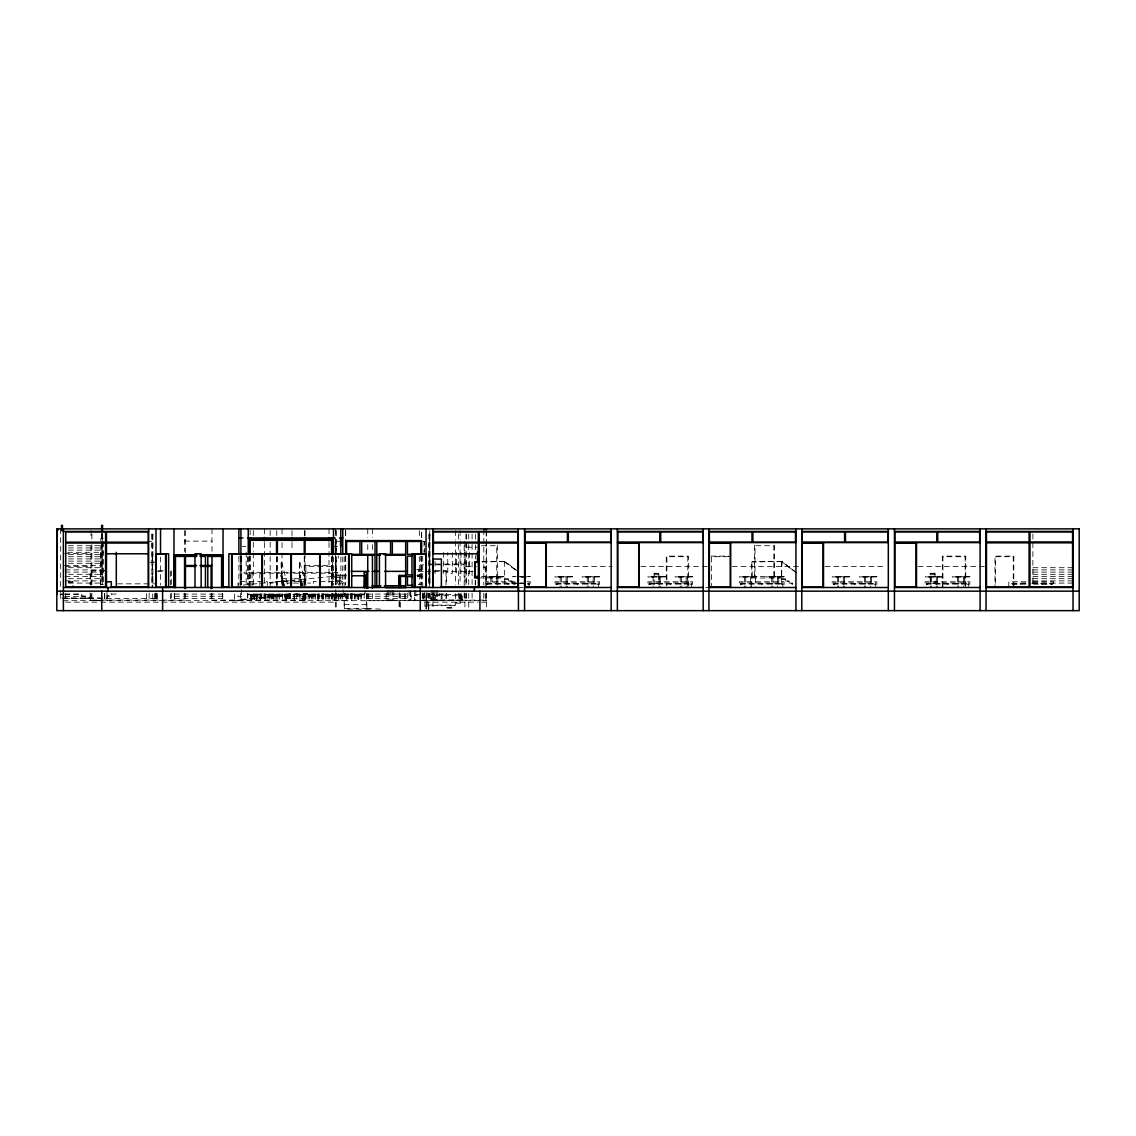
<?xml version="1.0" encoding="UTF-8"?>
<svg xmlns="http://www.w3.org/2000/svg" width="1136" height="1136" viewBox="0 0 1136 1136"><rect width="100%" height="100%" fill="white"/><g stroke="black" fill="none" stroke-linecap="round" stroke-linejoin="round"><path stroke-width="0.75" stroke-dasharray="5 3.75" d="M421.641 556.654L421.641 584.458L416.742 584.557M421.641 537.555L421.641 530.597L421.641 540.594M281.7 562.363L287.351 584.358M300.018 562.363L305.655 584.358M796.492 572.629L781.909 561.44L751.791 562.008M243.218 585.04L288.388 580.652M290.092 580.482L304.008 579.133L303.979 585.693M240.633 599.51L300.586 593.631M307.799 593.517L234.314 600.688M304.192 600.688L304.093 597.692L339.508 594.227M151.883 534.729L152.906 534.729M428.968 535.454L429.948 535.454M238.872 537.953L245.916 537.953M103.404 538.393L100.763 538.379L100.763 543.505M184.572 541.105L211.978 541.105M148.66 541.318L151.883 541.318M340.914 541.318L336.086 541.318L336.086 554.51M422.706 541.318L424.466 541.318L424.466 552.309M335.347 542.781L336.086 542.781M151.883 543.888L152.906 543.888M151.883 545.351L152.906 545.351M68.416 545.72L100.763 545.72M481.437 545.72L496.744 545.72L496.744 576.492M242.295 546.444L245.901 546.444M332.521 546.444L337.648 546.444M466.385 547.183L478.114 547.183M68.416 547.921L100.763 547.921M68.416 550.108L100.763 550.108M67.578 552.309L103.83 552.309M64.482 553.346L91.888 553.346M68.416 554.51L100.763 554.51M151.883 554.51L152.906 554.51M428.968 554.51L429.948 554.51M151.883 555.973L152.906 555.973M428.968 555.973L429.948 555.973M710.951 556.129L729.284 556.129M68.416 556.711L100.763 556.711M728.659 556.711L711.534 556.711L711.534 585.778M68.416 558.912L100.763 558.912M68.416 561.113L100.763 561.113M482.033 561.44L504.895 561.44L518.215 571.536M781.682 561.681L752.103 561.454M335.347 561.837L336.086 561.837M781.909 561.837L781.511 576.492M482.104 562.008L504.895 561.454M149.853 562.277L156.399 562.277M281.16 562.547L281.558 575.611L284.17 585.736M299.464 562.547L299.876 575.611L302.474 585.736M68.416 563.3L100.763 563.3M422.706 564.777L423.586 564.777M64.482 565.501L100.763 565.501M305.002 565.501L332.422 565.501M65.363 566.381L91.022 566.381M331.542 566.381L305.882 566.381L305.882 585.253M465.945 566.381L476.438 566.381M547.879 566.537L612.162 566.537M640.988 566.537L707.33 566.537M732.308 566.537L800.184 566.537M825.105 566.537L885.91 566.537M918.115 566.537L984.429 566.537M483.822 566.963L486.606 566.963M68.416 567.702L100.763 567.702M483.822 567.702L486.606 567.702M1032.88 567.702L1073.903 567.702M485.285 568.724L486.606 568.724M416.841 569.605L421.484 569.605M65.008 569.903L100.763 569.903M418.119 569.903L421.484 569.903M1032.88 569.903L1074.045 569.903M418.119 570.158L421.484 570.158M104.796 570.641L90.142 570.641L90.142 584.628M158.316 570.641L163.201 570.641M435.06 570.641L446.59 570.641L446.59 584.5M104.498 570.925L90.426 570.925L90.426 584.784M157.421 571.365L164.01 571.365M418.204 571.365L423.529 571.365M425.304 571.365L473.187 571.365M101.644 571.507L102.524 571.507M65.008 572.104L100.763 572.104M101.644 572.104L102.524 572.104M1032.88 572.104L1074.045 572.104M288.175 572.331L243.999 572.331L243.999 573.211L288.132 573.211M289.936 572.331L337.648 572.331L337.648 573.211L289.893 573.211M335.347 573.566L336.086 573.566M68.416 574.305L100.763 574.305M1032.88 574.305L1073.903 574.305M102.524 574.589L101.644 574.589L101.644 544.74M417.423 574.887L420.76 574.887L420.76 556.129M654.109 574.745L658.937 574.745M930.171 574.745L935.013 574.745M151.883 575.029L152.906 575.029M336.086 575.029L344.137 575.029M428.968 575.029L429.948 575.029M416.727 575.427L423.657 575.427M282.253 585.835L280.975 575.611L281.856 575.611L284.469 585.764M300.571 585.835L299.293 575.611L300.16 575.611L302.772 585.764M346.636 575.767L339.593 575.767L339.593 585.537M335.347 576.208L336.086 576.208M65.008 576.492L100.763 576.492M151.883 576.492L152.906 576.492M417.537 576.449L422.791 576.449M428.968 576.492L429.948 576.492M481.437 576.492L504.654 576.492M751.634 576.492L781.682 576.492M1032.88 576.492L1073.903 576.492M417.423 576.648L420.76 576.648L420.76 585.296M516.198 576.648L512.663 576.648L516.198 576.932M517.959 576.648L530.299 576.648L517.959 576.932M521.481 577.23L530.001 576.932M942.454 577.23L925.4 576.932M336.086 577.67L344.137 577.67M478.384 577.968L504.654 577.968M751.634 577.968L781.682 577.968M68.416 578.693L100.763 578.693M281.856 578.693L292.321 578.693M294.054 578.693L299.861 578.693L299.861 580.894M504.654 578.693L508.317 578.693L508.317 581.632M781.682 578.693L785.345 578.693L785.345 581.632L789.009 581.632M1032.88 578.693L1073.903 578.693M335.347 578.849L336.086 578.849M504.654 579.431L508.317 579.431M781.682 579.431L785.345 579.431M336.086 580.311L344.137 580.311M65.008 580.894L100.763 580.894M280.975 580.894L300.429 580.894L300.429 583.095M508.317 580.894L511.995 580.894L511.995 583.833L515.659 583.833M785.345 580.894L789.009 580.894L789.009 583.833L792.672 583.833M1032.88 580.894L1073.903 580.894M68.203 581.334L72.917 581.334L72.917 587.497M288.232 581.476L275.636 581.476L275.636 585.58M293.954 581.476L304.945 581.476L304.945 585.58M342.632 581.476L313.323 581.476L313.323 585.58M514.835 581.788L485.597 581.788L485.597 584.642M526.863 581.788L530.313 581.788L530.313 584.642M1026.021 581.788L1008.825 581.788L1008.825 587.497M1032.894 581.788L1053.526 581.788L1053.526 584.642M68.203 582.512L72.917 582.512M102.226 582.796L102.524 530.725M344.137 582.953L336.086 582.953L336.086 560.375L338.287 560.375L338.287 555.973M1025.879 582.967L1010.003 583.393L1029.315 583.393M1032.936 582.967L1052.362 583.393L1031.474 583.393M68.416 583.095L100.763 583.095M269.985 583.095L272.91 583.095M292.264 583.095L282.978 583.095L282.978 580.894M293.443 583.095L300.997 583.095L300.997 585.296M307.671 583.095L310.597 583.095M511.995 583.095L515.659 583.095M789.009 583.095L792.672 583.095L792.672 585.296M1032.88 583.095L1073.903 583.095M486.776 583.393L518.428 583.393M518.868 583.393L529.135 583.393M556.1 583.393L598.459 583.393M649.068 583.393L691.426 583.393M740.53 583.393L782.889 583.393M833.327 583.393L875.686 583.393M926.337 583.393L968.696 583.393M654.109 583.535L658.937 583.535L658.937 573.268L654.109 573.268L654.293 587.34M117.548 583.833L149.341 583.833M152.735 583.833L156.399 583.833M486.776 584.117L515.034 584.117M529.135 584.117L527.672 584.117L529.135 584.557M556.1 584.117L598.459 584.117M649.068 584.117L691.426 584.117M740.53 584.117L782.889 584.117M833.327 584.117L875.686 584.117M926.337 584.117L968.696 584.117M1025.865 584.117L1010.003 584.557L1011.466 584.117M1033.164 584.117L1052.362 584.557L1050.885 584.117M100.763 584.557L103.404 584.557M486.776 584.557L488.239 584.117M556.1 584.557L557.563 584.117M598.459 584.557L596.996 584.117M649.068 584.557L650.53 584.117M691.426 584.557L689.964 584.117M740.53 584.557L741.993 584.117M782.889 584.557L781.426 584.117M833.327 584.557L834.804 584.117M875.686 584.557L874.223 584.117M926.337 584.557L927.8 584.117M968.696 584.557L967.233 584.117M518.13 587.497L523.071 587.497M705.74 587.497L710.951 587.497M60.038 593.943L63.162 593.943M64.738 593.943L81.934 593.943L81.934 595.988L86.322 595.988L86.322 598.047L90.142 598.047M116.199 594.085L111.797 594.085L111.797 596.286L107.395 596.286L107.395 598.487M174.419 594.085L222.599 594.085M285.818 594.085L304.008 593.901M322.908 594.085L346.792 594.085L346.721 600.688M364.258 594.085L351.734 594.085L351.734 600.688M366.53 594.085L407.71 594.085M444.361 594.085L439.959 594.085L439.959 596.286L435.557 596.286L435.557 598.487L431.169 598.487L431.169 600.688L431.055 590.422M339.408 594.227L365.054 594.227L365.054 590.422M60.038 594.526L63.162 594.526M64.823 594.526L81.338 594.526L81.338 596.585M420.647 594.526L414.498 594.526L414.498 600.688M247.861 594.668L260.314 594.668M265.327 594.668L285.037 594.668L285.037 600.688L285.108 594.085L265.256 594.085L265.327 600.688M302.503 594.668L294.153 594.668L294.153 600.688L294.082 594.085M305.513 594.668L317.966 594.668L317.966 600.688M346.721 594.668L322.979 594.668L322.979 600.688M351.805 594.668L364.187 594.668M414.498 595.704L417.579 595.704M174.419 596.286L222.741 596.286M366.53 596.286L411.076 596.428M64.681 596.585L85.74 596.585L85.74 598.629M241.656 596.727L237.992 596.727L237.992 593.205M335.787 596.727L332.124 596.727L332.124 593.205M338.287 596.727L343.115 596.727L343.115 589.683M285.775 594.227L287.522 598.487M304.093 594.227L304.959 597.607L305.825 597.607L304.959 594.227M62.366 597.891L106.812 597.891L106.812 595.704L111.214 595.704L111.214 593.503M434.974 597.891L430.572 597.891L430.572 600.092M62.537 598.487L156.399 598.487M174.419 598.487L222.741 598.487M366.53 598.487L407.71 598.487M64.766 598.629L90.142 598.629M410.21 599.354L411.076 599.354L411.076 593.035M422.706 599.95L424.907 599.95M485.285 599.95L486.606 599.95M91.888 600.092L184.572 600.092M211.978 600.092L305.002 600.092M332.422 600.092L345.756 600.731M483.822 600.092L367.155 600.688M99.23 600.39L90.426 600.39L90.426 593.432M63.02 600.688L486.606 600.688M65.618 602.151L99.102 602.151M100.863 602.151L335.347 602.151M424.907 602.151L478.114 602.151M481.508 602.151L486.606 602.151M344.293 604.636L366.275 604.636M428.229 605.076L455.536 605.076L455.508 602.563L459.938 602.591L459.91 600.064M446.718 607.547L451.106 607.547L451.106 605.048M447.328 608.158L451.73 608.158L451.73 605.658M367.453 608.456L344.137 608.456L344.251 593.063M370.251 609.208L344.293 609.038L344.293 600.149M366.857 608.456L382.193 609.223M796.379 572.785L781.582 561.596L796.336 572.828M504.554 561.596L518.073 571.749M504.512 561.653L518.002 571.848M332.521 573.211L338.684 584.813M304.647 594.171L305.527 597.536M302.19 585.736L299.577 575.611L299.577 562.675M304.363 594.171L305.229 597.536M299.293 575.611L301.906 585.764M301.438 585.835L300.16 575.611M303.568 594.085L305.257 600.688M304.391 600.688L302.687 594.085L302.503 600.688M286.641 594.227L287.522 597.607M283.872 585.736L281.274 575.611L281.274 562.675M286.045 594.171L286.911 597.536M280.975 575.611L283.588 585.764M283.12 585.835L281.856 575.611M285.25 594.085L286.954 600.688M284.383 594.085L286.073 600.688M1042.095 583.393L1042.095 584.117M1041.655 583.393L1041.655 584.117M1032.88 534.048L1032.88 585.296M1020.696 583.393L1020.696 584.117M1020.256 583.393L1020.256 584.117M1013.823 587.497L1013.823 556.129L994.994 556.129L994.994 587.497M1013.241 587.497L1013.241 556.711L995.576 556.711L995.576 587.497M969.86 584.642L969.86 581.788L925.158 581.788L925.158 584.642M969.562 576.932L952.522 576.932M968.696 587.497L968.696 582.967L926.337 582.967L926.337 587.497M965.756 585.75L965.756 556.129L942.326 556.129L942.326 587.497M965.174 587.497L965.174 556.711L942.923 556.711L942.923 587.497M964.592 577.23L964.592 585.665M963.413 577.23L963.413 587.34M958.685 577.23L958.685 587.34M958.429 583.393L958.429 584.117M957.989 583.393L957.989 584.117M957.506 577.23L957.506 587.34M947.807 583.393L947.807 584.117M947.367 583.393L947.367 584.117M937.47 577.23L937.47 587.34M937.03 583.393L937.03 584.117M936.589 583.393L936.589 584.117M936.305 577.23L936.305 587.34M931.563 577.23L931.563 587.34M930.384 577.23L930.384 587.34M876.864 584.642L876.864 581.788L832.163 581.788L832.163 584.642M876.566 576.932L859.526 576.932M875.686 587.497L875.686 582.967L833.327 582.967L833.327 587.497M871.582 577.23L871.582 585.665M870.417 577.23L870.417 587.34M865.675 577.23L865.675 587.34M865.433 583.393L865.433 584.117M864.993 583.393L864.993 584.117M864.51 577.23L864.51 587.34M854.812 583.393L854.812 584.117M854.371 583.393L854.371 584.117M849.444 576.932L832.404 576.932M844.474 577.23L844.474 587.34M844.034 583.393L844.034 584.117M843.594 583.393L843.594 584.117M843.295 577.23L843.295 587.34M838.567 577.23L838.567 587.34M837.388 577.23L837.388 587.34M784.067 584.642L784.067 581.788L739.351 581.788L739.351 584.642M783.755 576.932L766.715 576.932M782.889 587.497L782.889 582.967L740.53 582.967L740.53 587.497M781.682 561.454L781.682 586.318M778.785 577.23L778.785 585.665M777.606 577.23L777.606 587.34M774.397 545.138L774.397 576.492M773.815 576.492L773.815 545.72L755.028 545.72L755.028 576.492M772.878 577.23L772.878 587.34M772.622 583.393L772.622 584.117M772.196 583.393L772.196 584.117M771.699 577.23L771.699 587.34M762 583.393L762 584.117M761.56 583.393L761.56 584.117M756.647 576.932L739.607 576.932M755.412 577.968L755.412 587.497M754.446 545.138L754.446 576.492M752.231 576.492L751.805 561.837L751.663 587.34M751.223 583.393L751.223 584.117M750.797 583.393L750.797 584.117M750.498 577.23L750.498 587.34M745.756 577.23L745.756 587.34M744.591 577.23L744.591 587.34M692.591 584.642L692.591 581.788L647.889 581.788L647.889 584.642M692.293 576.932L675.253 576.932M691.426 587.497L691.426 582.967L649.068 582.967L649.068 587.497M688.373 585.75L688.373 556.129L666.264 556.129L666.264 585.196M687.791 587.497L687.791 556.711L666.86 556.711L666.86 585.778M687.323 577.23L687.323 585.665M686.144 577.23L686.144 587.34M681.401 577.23L681.401 587.34M681.16 583.393L681.16 584.117M680.72 583.393L680.72 584.117M680.237 577.23L680.237 587.34M670.538 583.393L670.538 584.117M670.098 583.393L670.098 584.117M665.185 576.932L648.131 576.932M660.201 577.23L660.201 587.34M659.76 583.393L659.76 584.117M659.32 583.393L659.32 584.117M659.036 577.23L659.036 587.34M653.115 577.23L653.115 587.34M599.638 584.642L599.638 581.788L554.936 581.788L554.936 584.642M599.339 576.932L582.285 576.932M598.459 587.497L598.459 582.967L556.1 582.967L556.1 587.497M594.355 577.23L594.355 585.665M593.191 577.23L593.191 587.34M588.448 577.23L588.448 587.34M588.207 583.393L588.207 584.117M587.766 583.393L587.766 584.117M587.269 577.23L587.269 587.34M577.571 583.393L577.571 584.117M577.131 583.393L577.131 584.117M572.217 576.932L555.177 576.932M567.247 577.23L567.247 587.34M566.807 583.393L566.807 584.117M566.367 583.393L566.367 584.117M566.069 577.23L566.069 587.34M561.326 577.23L561.326 587.34M560.162 577.23L560.162 587.34M529.135 587.497L529.135 582.967L486.776 582.967L486.776 587.497M508.246 583.393L508.246 584.117M507.806 583.393L507.806 584.117M504.654 561.454L504.654 586.318M502.893 576.932L485.853 576.932M497.909 577.23L497.909 587.34M497.469 583.393L497.469 584.117M497.327 545.138L497.327 576.492M497.028 583.393L497.028 584.117M496.744 577.23L496.744 587.34M492.002 577.23L492.002 585.665M490.823 577.23L490.823 587.34M486.606 530.611L486.606 585.551M486.606 593.162L486.606 610.643M486.165 531.293L486.165 539.785M486.165 541.489L486.165 584.671M486.165 593.162L486.165 599.95M485.285 566.963L485.285 585.551M485.285 593.745L485.285 600.688M483.822 529.589L483.822 585.083M483.822 593.148L483.68 600.688M475.473 534.176L475.473 543.036M475.473 544.811L475.473 553.672M475.473 555.433L475.473 558.983M475.473 580.24L475.473 589.101M475.175 580.851L475.175 584.614M472.093 534.076L472.093 542.767M472.093 544.499L472.093 584.458M472.093 593.148L472.093 600.092M469.608 552.465L469.608 573.566L465.064 573.566L465.064 552.465M468.728 534.09L468.728 542.823M468.728 544.57L468.728 584.699M468.728 593.418L468.728 610.643M466.385 534.076L466.385 585.253M466.385 593.148L466.243 600.688M465.945 534.105L465.945 551.585M465.945 553.346L465.945 585.253M465.945 593.645L465.945 600.688M464.922 541.318L464.922 584.77M464.922 593.177L464.922 610.643M464.184 545.479L464.184 550.605M464.184 553.047L464.184 564.038L429.01 564.038L429.01 553.047M464.184 585.878L464.184 564.777L429.01 564.777L429.01 585.878M464.184 592.907L464.184 599.95L429.01 599.95L429.01 592.907M462.281 600.688L462.281 594.526L430.771 594.526L430.771 600.688M461.401 593.702L461.401 600.064M460.96 552.465L460.96 573.566L456.416 573.566L456.416 552.465M461.102 600.688L461.102 595.704L431.936 595.704L431.936 600.688M460.378 593.844L460.506 603.173L456.118 603.173L456.118 605.658L428.627 605.658L428.627 610.643M460.08 530.611L460.08 539.373M460.08 541.119L460.08 584.912M460.08 593.674L460.08 600.688M459.498 593.844L459.498 600.688M458.617 534.076L458.617 542.767M458.617 544.499L458.617 584.458M458.617 593.148L458.617 600.092M455.394 530.611L455.394 539.373M455.394 541.119L455.394 584.912M455.394 593.674L455.394 600.688M452.313 552.465L452.313 573.566L447.769 573.566L447.769 552.465M446.59 593.162L446.59 600.688M446.008 571.223L446.008 585.083M446.008 593.745L446.008 600.688M443.665 552.465L443.665 573.566M442.046 593.844L442.046 600.688M441.18 593.844L441.18 600.688M439.376 593.503L439.376 595.704M437.8 590.422L437.8 600.688M436.636 590.422L436.636 600.688M435.017 561.255L435.017 573.566M435.017 590.422L435.017 600.688M433.995 593.745L433.995 600.688M433.838 590.422L433.838 600.688M433.398 593.162L433.398 600.688M432.93 592.921L432.93 608.882M432.234 590.422L432.234 600.688M429.948 533.991L429.948 587.497M429.735 530.597L429.735 584.458L429.649 576.492M429.735 593.148L429.891 600.688M429.649 535.454L429.649 554.51M429.649 555.973L429.649 575.029M429.266 535.454L429.266 554.51M429.266 555.973L429.266 575.029M429.266 576.492L429.266 586.02M429.01 542.057L429.01 552.309M428.968 533.991L428.968 587.497M428.812 605.658L428.812 608.981M428.272 593.177L428.272 610.643M427.108 592.736L427.108 610.06M426.795 592.736L426.667 610.643M424.907 592.907L424.907 610.643M424.466 592.907L424.466 599.95M424.026 541.318L424.026 552.309M424.026 592.907L424.026 599.95M423.586 593.73L423.728 600.688M422.848 593.844L422.848 600.688M422.706 556.186L422.706 585.878M422.706 592.907L422.706 600.688M421.641 556.029L421.641 585.182M419.34 530.597L419.34 537.555M419.34 556.654L419.34 584.458M415.819 590.422L415.819 600.688M414.64 590.422L414.64 600.688M410.792 592.992L410.792 596.372M410.494 592.992L410.494 596.372M410.252 590.422L410.21 600.688M409.074 590.422L409.074 600.688M407.71 593.035L407.71 600.688M405.41 593.844L405.41 600.688M404.53 593.844L404.53 600.688M400.539 593.546L400.426 608.939M399.403 593.035L399.403 608.882M399.077 592.736L399.077 608.328M393.837 590.422L393.837 600.688M392.658 590.422L392.658 600.688M391.04 590.422L391.04 600.688M389.875 590.422L389.875 600.688M388.256 590.422L388.256 600.688M387.092 590.422L387.078 600.688M386.197 593.844L386.197 600.688M372.438 528.865L372.438 537.626M372.438 544.627L372.438 551.627M372.438 593.674L372.438 600.688M368.76 593.844L368.76 600.688M367.737 528.865L367.737 537.626M367.737 544.627L367.737 551.627M367.737 593.674L367.894 600.688M366.857 594.171L366.857 609.038M366.53 593.645L366.53 600.688M366.275 600.688L366.275 609.038M364.173 593.063L364.187 600.688M361.887 594.668L361.887 595.988L358.124 595.988L358.124 594.668M361.589 594.085L361.589 600.688M360.723 594.668L360.723 595.988M360.226 594.085L360.155 600.688M359.288 594.668L359.288 595.988M358.507 594.085L358.507 600.688M358.436 594.668L358.436 600.688M357.854 594.668L357.854 595.988L354.091 595.988L354.091 594.668M357.556 594.085L357.556 600.688M356.69 594.668L356.69 595.988M355.767 594.085L355.838 600.688M355.256 594.668L355.256 595.988M354.46 594.085L354.46 600.688L354.404 594.668M352.302 593.787L352.302 600.532M351.478 593.787L351.478 600.532M351.138 593.787L351.138 600.532M350.314 593.787L350.314 600.532M348.269 593.787L348.269 600.532M347.446 593.787L347.446 600.532M347.105 593.787L347.105 600.532M346.281 593.787L346.281 600.532M345.713 530.54L345.713 540.594M345.713 556.029L345.713 585.182M345.614 530.597L345.614 537.555M345.614 556.654L345.614 584.486M345.614 593.148L345.614 600.717M344.421 594.668L344.421 595.988L340.658 595.988L340.658 594.668M344.251 556.739L344.137 585.494M342.774 557.009L342.632 585.58M342.745 594.085L342.689 600.688M341.822 594.668L341.822 595.988M341.027 594.085L340.97 600.688M340.914 556.896L340.814 585.139M340.388 594.668L340.388 595.988L336.625 595.988L336.625 594.668M340.09 594.085L340.09 600.688M339.337 585.551L339.295 575.767L304.263 579.133L304.306 585.679L304.235 573.211M339.224 594.668L339.224 595.988M338.372 594.668L338.372 600.688L338.287 593.205M337.79 594.668L337.79 595.988M336.994 594.085L336.923 600.688M336.228 530.597L336.228 554.964M336.228 556.711L336.228 584.543M336.228 593.248L336.228 608.91M335.787 530.597L335.787 554.922M335.787 556.654L335.787 584.458M335.787 589.683L335.787 600.092M335.645 542.781L335.645 554.51M335.645 561.837L335.645 581.476M335.347 528.865L335.347 584.699M335.347 593.418L335.347 608.953M334.325 594.668L334.325 600.688M334.268 594.085L334.268 600.688M333.487 557.009L333.487 585.139M333.132 594.668L333.132 595.988L329.369 595.988L329.369 594.668M332.834 594.085L332.834 600.688M332.521 556.313L332.521 586.02M332.422 553.303L332.223 585.139M332.422 593.177L332.422 600.688M331.783 557.151L331.783 572.331M331.783 573.211L331.783 585.139M331.499 556.583L331.499 587.497M331.542 593.816L331.542 600.688M331.4 594.085L331.329 600.688M330.533 594.668L330.533 595.988M329.752 594.085L329.681 600.688M329 528.865L329 535.766M329 542.653L329 587.497M329.028 594.668L329.028 595.988L325.265 595.988L325.265 594.668M328.73 594.085L328.73 600.688M327.864 594.668L327.864 595.988M327.012 594.085L327.083 600.688M326.43 594.668L326.43 595.988M325.649 594.085L325.578 600.688M323.547 593.787L323.547 600.532M322.723 593.787L322.908 600.688M322.383 593.787L322.383 600.532M321.559 593.787L321.559 600.532M319.443 593.787L319.443 600.532M318.62 593.787L318.62 600.532M318.279 593.787L318.279 600.532M318.037 600.688L318.037 594.085L305.442 594.085L305.442 600.688L305.527 594.256M317.455 593.787L317.455 600.532M315.666 594.668L315.666 595.988L311.903 595.988L311.903 594.668M315.368 594.085L315.368 600.688M314.502 594.668L314.502 595.988M313.934 594.085L313.863 600.688M313.067 594.668L313.067 595.988M312.272 594.085L312.215 600.688M311.562 594.668L311.562 595.988L307.799 595.988L307.799 594.668M311.264 594.085L311.264 600.688M310.398 594.668L310.398 595.988M309.546 594.085L309.617 600.688M308.964 594.668L308.964 595.988M308.168 594.085L308.112 600.688M305.882 593.816L305.825 600.688M305.002 530.611L305.002 535.851M305.002 553.346L305.115 585.139M305.002 593.177L305.002 600.688M304.959 597.607L304.959 598.487L286.954 598.487L286.911 594.256M304.604 530.583L304.604 535.766M304.604 556.455L304.604 585.764M304.391 598.487L304.391 596.286L286.386 596.286L286.386 594.085L287.209 597.536L287.209 594.256M304.235 556.64L304.235 572.331M303.823 594.085L303.823 596.286M300.216 594.668L300.216 595.988L296.453 595.988L296.453 594.668M299.904 594.085L299.904 600.688M299.052 594.668L299.052 595.988M297.618 594.668L297.618 595.988M296.823 594.085L296.752 600.688M292.009 530.583L292.009 535.766M292.009 542.653L292.009 551.272M290.617 593.787L290.617 600.532M289.808 593.787L289.808 600.532M289.453 593.787L289.453 600.532M288.643 593.787L288.643 600.532M286.641 597.607L286.641 600.688M283.546 583.095L283.546 585.296M282.736 594.668L282.736 595.988L278.973 595.988L278.973 594.668M282.424 578.693L282.424 580.894M282.438 594.085L282.438 600.688M282.04 528.865L282.04 535.766M282.04 542.653L282.04 551.272M282.04 553.005L282.04 585.764M281.572 594.668L281.572 595.988M280.138 594.668L280.138 595.988M279.357 594.085L279.286 600.688M277.851 594.085L277.78 600.688M277.411 556.64L277.411 572.331M277.411 573.211L277.411 585.139M276.772 530.583L276.772 535.766M276.772 556.455L276.772 585.764M276.616 594.085L276.687 600.688M276.531 557.151L276.531 572.331M276.531 573.211L276.531 585.139M275.494 594.668L275.494 595.988L271.731 595.988L271.731 594.668M275.182 594.085L275.182 600.688M274.33 594.668L274.33 595.988M273.748 594.085L273.748 600.688L273.677 594.668M272.896 594.668L272.896 595.988M272.1 594.085L272.1 600.688L272.029 594.668M271.39 594.668L271.39 595.988L267.627 595.988L267.627 594.668M271.078 594.085L271.078 600.688M270.226 594.668L270.226 595.988M270.169 530.54L270.169 535.766M270.169 542.27L270.169 554.723M270.169 556.455L270.169 587.497M269.36 594.085L269.431 600.688M268.792 594.668L268.792 595.988M267.997 594.085L267.926 600.688M267.258 585.58L267.258 581.476L237.949 581.476L237.949 585.58M265.909 593.787L265.909 600.532M265.086 593.787L265.086 600.532M264.745 593.787L264.745 600.532M264.361 528.865L264.361 535.766M264.361 542.653L264.361 585.764M263.921 593.787L263.921 600.532M261.805 593.787L261.805 600.532M260.982 593.787L260.982 600.532M260.641 593.787L260.641 600.532M260.314 600.688L260.385 594.085L247.79 594.085L247.861 600.688M259.832 573.211L259.832 585.679M259.817 593.787L259.817 600.532M258.028 594.668L258.028 595.988L254.265 595.988L254.265 594.668M257.716 594.085L257.716 600.688M256.864 594.668L256.864 595.988M256.282 594.085L256.282 600.688M256.211 594.668L256.211 600.688M255.43 594.668L255.43 595.988M254.634 594.085L254.634 600.688M254.563 594.668L254.563 600.688M253.924 594.668L253.924 595.988L250.161 595.988L250.161 594.668M253.612 594.085L253.612 600.688M253.314 530.54L253.314 535.766M253.314 542.27L253.314 551.272M253.314 553.005L253.314 585.807M252.76 594.668L252.76 595.988M252.064 573.211L252.064 585.679M251.965 594.668L251.965 600.688M251.894 594.085L251.894 600.688M251.326 594.668L251.326 595.988M250.531 594.085L250.46 600.688M250.147 530.37L250.147 534.914M250.147 556.029L250.147 585.778M249.863 556.129L250.005 572.331M249.863 573.211L249.863 585.139M249.423 556.129L249.423 572.331M249.423 573.211L249.423 585.139M249.125 556.029L249.125 586.9M248.259 557.009L248.259 585.139M247.52 556.654L247.52 584.458M247.52 593.148L247.662 600.688M246.2 552.309L246.2 585.764M241.656 556.654L241.656 584.458M241.656 589.683L241.514 600.688M241.215 553.047L241.215 585.764M240.931 557.009L240.931 585.139M240.633 556.654L240.633 585.381M240.633 593.148L240.633 600.688M240.193 553.047L240.193 585.764M238.872 556.484L238.872 585.764M234.541 594.1L234.57 600.66M222.741 593.503L222.741 600.688M222.599 593.503L222.599 596.286M211.978 528.865L211.978 553.346M211.978 593.162L211.978 600.688M211.111 593.816L211.111 600.688M185.452 530.569L185.452 552.735M185.452 593.816L185.452 602.151M184.572 530.611L184.572 551.585M184.572 593.162L184.572 602.151M174.419 593.503L174.419 600.688M174.277 593.148L174.277 600.092M171.351 570.641L171.351 584.5M171.351 593.162L171.351 600.688M170.613 571.365L170.613 585.168M170.613 593.787L170.613 600.688M160.545 557.009L160.545 585.139M157.421 593.787L157.421 600.688M156.683 593.162L156.683 600.688M156.399 593.645L156.399 600.688M155.959 593.148L156.101 600.688M155.036 593.148L155.036 600.092M154.936 593.787L154.936 600.688M152.906 533.991L152.906 587.497M152.622 534.729L152.622 554.51M152.622 555.973L152.622 575.029M152.622 576.492L152.622 586.758M152.735 593.943L152.735 600.688M152.181 534.729L152.181 554.51M152.181 555.973L152.181 575.029M152.181 576.492L152.181 586.758M151.883 533.991L151.883 587.497M149.171 593.148L149.015 600.688M146.572 593.702L146.572 600.688M106.997 590.422L106.997 600.688M104.796 593.617L104.796 600.688M104.498 593.461L104.498 600.39M103.404 541.801L103.404 585.168M102.226 530.555L102.226 584.557M101.928 533.721L101.928 540.04M101.928 541.474L101.928 584.557M101.644 533.892L101.644 543.036M100.763 545.223L100.763 585.296M100.38 552.309L100.38 585.622M91.888 534.105L91.888 541.105M91.888 544.598L91.888 584.855M91.888 593.162L91.888 600.688M91.022 530.569L91.022 539.089M91.022 545.919L91.022 585.253M91.022 593.816L91.022 600.688M90.142 592.907L90.142 600.688M65.363 593.816L65.363 600.688M60.804 598.487L60.662 594.384M60.662 528.865L60.662 592.637M935.013 573.268L930.171 573.268L930.171 583.535L935.013 583.535L935.013 573.268M658.568 573.41L654.478 573.41L654.478 574.489L658.568 574.489L658.568 573.41M934.63 573.41L930.54 573.41L930.54 574.489L934.63 574.489L934.63 573.41M503.177 576.648L485.555 576.932L503.177 576.648M572.516 576.648L554.879 576.932L572.516 576.648M599.623 576.648L582.001 576.932L599.623 576.648M665.469 576.648L647.847 576.932L665.469 576.648M692.591 576.648L674.954 576.932L692.591 576.648M756.945 576.648L739.309 576.932L756.945 576.648M784.053 576.648L766.417 576.932L784.053 576.648M849.742 576.648L832.106 576.932L849.742 576.648M876.864 576.648L859.228 576.932L876.864 576.648M942.738 576.648L925.116 576.932L942.738 576.648M969.86 576.648L952.224 576.932L969.86 576.648M426.213 608.939L426.213 593.546L426.099 608.939"/><path stroke-width="1.5" d="M611.154 610.643L611.182 528.865M474.777 562.022L478.654 562.008M61.543 525.925L62.423 525.925M101.644 525.925L102.524 525.925M483.822 529.589L486.606 529.589M57.311 529.887L58.334 529.887M63.389 531.421L148.66 531.421M432.944 531.421L518.286 531.421M524.562 531.421L611.182 531.421M617.359 531.421L703.184 531.421M708.935 531.421L795.938 531.421M801.789 531.421L888.309 531.421M894.458 531.421L980.098 531.421M986.034 531.421L1073.023 531.421M238.872 537.953L242.096 537.953M247.676 537.953L334.524 537.953M339.55 537.953L342.774 537.953M250.147 539.714L276.531 539.714M277.411 539.714L304.235 539.714M305.115 539.714L331.499 539.714M250.147 539.998L276.531 539.998M277.411 539.998L304.235 539.998M305.115 539.998L331.499 539.998M276.531 540.296L249.423 540.296L249.423 553.786M277.411 540.296L304.235 540.296M305.115 540.296L332.521 540.296M524.562 542.596L611.182 542.596M617.359 542.596L703.184 542.596M708.935 542.596L795.938 542.596M801.789 542.596L888.309 542.596M894.458 542.596L980.098 542.596M106.472 553.786L148.22 553.786M155.987 553.786L168.611 553.786L168.611 587.497M426.028 553.786L411.97 553.786L411.97 587.497M432.944 553.786L478.313 553.786M414.413 554.07L414.413 587.198M351.592 554.368L359.927 554.368L359.927 541.46L346.594 541.46L346.594 554.368M380.233 554.368L376.783 554.368L376.783 541.46L390.571 541.46L390.571 554.368L383.67 554.368M412.425 554.368L407.426 554.368L407.426 541.46L420.76 541.46L420.76 554.368M173.978 554.95L196.755 554.95M200.263 554.95L223.039 554.95M174.277 555.248L196.784 555.248M200.248 555.248L222.741 555.248L222.599 586.9M351.606 555.248L375.022 555.248L375.022 587.497M380.177 555.248L376.783 555.248L376.783 587.497M385.274 555.248L405.666 555.248L405.666 587.497M195.846 555.532L174.575 555.532L174.419 587.497M201.171 555.532L222.457 555.532L222.599 587.497M412.425 556.129L407.426 556.129L407.426 574.887L412.425 574.887M196.627 556.413L175.455 556.413L175.455 587.497M200.149 556.413L205.446 556.413L205.446 587.497M184.572 565.501L196.571 565.501M199.993 565.501L211.978 565.501M185.452 566.381L195.719 566.381M200.845 566.381L211.111 566.381L211.111 588.675M351.194 571.365L368.831 571.365M372.352 571.365L379.41 571.365M384.706 571.365L405.864 571.365M406.333 575.427L399.077 575.427L399.077 587.539M351.89 575.767L364.173 575.767M405.68 576.449L400.426 576.449L400.539 586.701M478.654 576.492L474.607 576.492L474.607 577.968L478.142 577.968M412.425 576.648L407.426 576.648L407.426 585.296L412.425 585.296M106.585 581.774L111.314 581.774L111.314 587.497M372.111 585.736L380.872 585.736M384.366 585.736L405.382 585.736M111.314 586.9L148.489 586.9M166.964 586.9L173.978 586.9M223.039 586.9L228.322 586.9M440.527 586.9L517.846 587.056L517.846 543.036L479.193 543.036L479.193 587.056M63.389 587.497L518.428 587.497L518.442 591.16M524.562 587.497L611.154 587.497M617.373 587.497L703.184 587.497M708.935 587.497L795.938 587.497M801.789 587.497L888.309 587.497M894.458 587.497L980.098 587.497M986.034 587.497L1073.023 587.497M386.055 587.639L405.538 587.639M56.8 591.16L1079.2 591.16M56.8 594.526L57.311 528.865M518.272 528.865L518.442 610.643M1073.023 528.865L1073.023 610.643M986.034 528.865L986.034 610.643M980.098 528.865L980.098 610.643M916.511 542.596L916.511 587.497M894.458 528.865L894.458 610.643M888.309 528.865L888.309 610.643M823.515 542.596L823.515 587.497M801.789 528.865L801.789 610.643M795.938 528.865L795.938 610.643M730.704 542.596L730.704 587.497M708.935 528.865L708.935 610.643M703.184 528.865L703.184 610.643M639.241 542.596L639.241 587.497M617.359 528.865L617.373 610.643M546.288 542.596L546.288 587.497M524.562 528.865L524.562 610.643M479.917 591.16L479.917 610.643M478.384 587.497L478.313 543.036L433.384 543.036L433.384 553.786M478.029 552.565L478.029 561.113M477.447 552.096L477.447 562.561M475.217 576.492L475.217 561.837L474.777 576.492M474.266 587.497L474.266 591.16M441.379 587.497L441.379 559.054L432.731 559.054L432.731 587.497M432.944 528.865L432.944 587.497M426.028 528.865L426.028 587.497M421.641 554.311L421.641 540.594L345.713 540.594L345.713 554.311M420.263 587.497L420.263 610.643M414.711 553.786L414.711 587.497M414.413 553.786L414.413 587.497M399.403 575.427L399.403 585.991M385.587 587.497L385.587 553.786L379.424 553.786L379.424 587.497M372.438 555.135L372.438 588.42M367.737 555.135L367.737 588.42M366.53 588.363L366.53 572.104L364.173 572.104L364.173 587.596M364.77 587.639L364.77 574.589L364.471 587.639M351.72 587.497L351.72 553.786L228.861 553.786L228.861 587.497M348.937 553.786L348.937 587.497M342.774 528.865L342.774 553.686M340.814 528.865L340.814 553.488M340.587 537.953L340.587 546.444M333.487 528.865L333.487 553.488M332.521 553.786L332.521 539.415L249.125 539.415L249.125 553.275M332.223 540.296L332.223 553.786M331.783 540.296L331.783 553.786M331.499 537.953L331.641 553.786M329 537.484L329 540.935M305.115 539.415L305.115 553.786M304.604 537.484L304.604 540.935M304.235 539.415L304.235 554.269M292.009 537.484L292.009 540.935M277.411 539.415L277.411 554.269M276.531 539.415L276.531 553.786M264.361 537.484L264.361 540.935M250.147 537.953L250.147 540.296M250.005 540.296L250.005 553.786M248.259 528.865L248.259 553.488M240.931 528.865L240.931 553.488M238.872 528.865L238.872 553.686M231.645 553.786L231.645 587.497M223.039 528.865L223.039 587.497M221.577 587.497L221.577 556.413L207.789 556.413L207.789 587.497M211.978 556.796L211.978 588.363M201.157 587.497L201.157 553.786L194.994 553.786L194.994 587.497M185.452 556.157L185.452 588.675M184.572 556.796L184.572 588.363M173.978 528.865L173.978 587.497M166.168 553.786L166.168 587.497M165.87 553.786L165.87 587.497M162.604 587.497L162.604 610.643M160.545 528.865L160.545 553.488M155.987 528.865L155.987 587.497M148.66 528.865L148.66 587.497M148.22 587.497L148.22 543.036L106.472 543.036L106.472 587.497M116.298 552.309L116.298 586.9M107.991 587.497L107.991 591.16M102.524 530.469L102.524 525.343L101.644 525.343L101.644 530.469M102.226 525.925L102.226 530.469M101.928 525.925L101.928 530.597M101.771 591.16L101.771 610.643M63.389 528.865L63.389 610.643M62.423 530.469L62.423 525.343L61.543 525.343L61.543 530.469M62.125 525.925L62.125 530.597M61.841 525.925L61.841 530.469M1079.2 528.865L56.8 528.865L56.8 610.643L1079.2 610.643L1079.2 528.865M105.591 531.861L65.746 531.861L65.746 542.17L105.591 542.17L105.591 531.861M148.22 531.861L106.472 531.861L106.472 542.17L148.22 542.17L148.22 531.861M478.313 531.861L433.384 531.861L433.384 542.17L478.313 542.17L478.313 531.861M517.846 531.861L479.193 531.861L479.193 542.17L517.846 542.17L517.846 531.861M567.432 531.861L525.002 531.861L525.002 542.17L567.432 542.17L567.432 531.861M610.742 531.861L568.312 531.861L568.312 542.17L610.742 542.17L610.742 531.861M659.831 531.861L617.799 531.861L617.799 542.17L659.831 542.17L659.831 531.861M702.744 531.861L660.712 531.861L660.712 542.17L702.744 542.17L702.744 531.861M751.989 531.861L709.375 531.861L709.375 542.17L751.989 542.17L751.989 531.861M795.498 531.861L752.87 531.861L752.87 542.17L795.498 542.17L795.498 531.861M844.602 531.861L802.229 531.861L802.229 542.17L844.602 542.17L844.602 531.861M887.869 531.861L845.482 531.861L845.482 542.17L887.869 542.17L887.869 531.861M936.831 531.861L894.898 531.861L894.898 542.17L936.831 542.17L936.831 531.861M979.658 531.861L937.711 531.861L937.711 542.17L979.658 542.17L979.658 531.861M1029.088 531.861L986.474 531.861L986.474 541.943L1029.088 541.943L1029.088 531.861M1072.583 531.861L1029.969 531.861L1029.969 541.943L1072.583 541.943L1072.583 531.861M375.022 541.46L361.688 541.46L361.688 554.368L375.022 554.368L375.022 541.46M405.666 541.46L392.318 541.46L392.318 554.368L405.666 554.368L405.666 541.46M1029.088 542.823L986.474 542.823L986.474 587.056L1029.088 587.056L1029.088 542.823M1072.583 542.823L1029.969 542.823L1029.969 587.056L1072.583 587.056L1072.583 542.823M105.591 543.036L65.746 543.036L65.746 587.056L105.591 587.056L105.591 543.036M545.848 543.036L525.002 543.036L525.002 587.056L545.848 587.056L545.848 543.036M638.801 543.036L617.799 543.036L617.799 587.056L638.801 587.056L638.801 543.036M730.263 543.036L709.375 543.036L709.375 587.056L730.263 587.056L730.263 543.036M823.075 543.036L802.229 543.036L802.229 587.056L823.075 587.056L823.075 543.036M916.07 543.036L894.898 543.036L894.898 587.056L916.07 587.056L916.07 543.036M165.572 554.07L156.285 554.07L156.285 587.198L165.572 587.198L165.572 554.07M261.805 554.07L231.971 554.07L231.971 587.198L261.805 587.198L261.805 554.07M290.745 554.07L262.388 554.07L262.388 587.198L290.745 587.198L290.745 554.07M319.699 554.07L291.341 554.07L291.341 587.198L319.699 587.198L319.699 554.07M348.638 554.07L320.281 554.07L320.281 587.198L348.638 587.198L348.638 554.07M425.744 554.07L414.995 554.07L414.995 587.198L425.744 587.198L425.744 554.07"/></g></svg>
